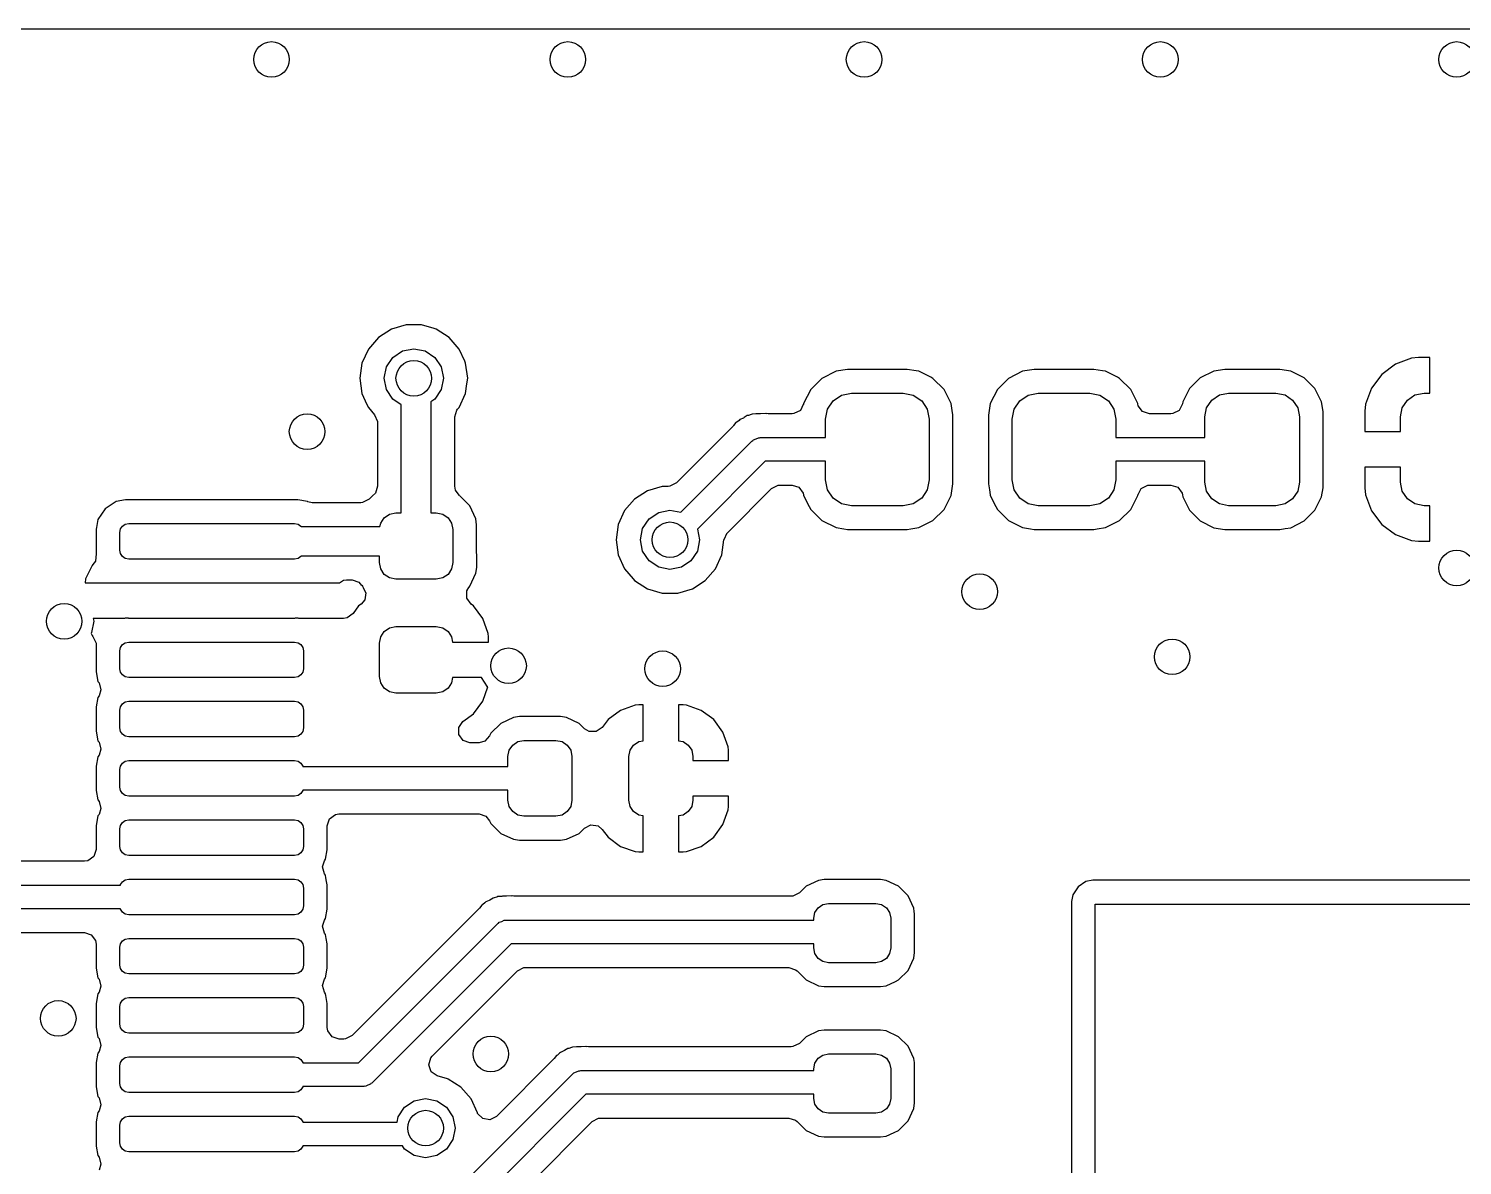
# Model space of a CAD drawing. Extents: x 100.3 to 197.2, y -144.7 to -85.3.
# Drawn here: x 136.45 to 148.55, y -94.89 to -85.3 of the extents above; entities that cross this region are included whole.
import ezdxf

# ---------------------------------------------------------------- set-up
doc = ezdxf.new("R2010")
doc.units = 0
doc.layers.add('BLACK', color=7, linetype='CONTINUOUS')

msp = doc.modelspace()

# ---------------------------------------------------------------- linework, layer by layer
at = {"layer": 'BLACK', "linetype": 'CONTINUOUS'}
for p, q in [((106.048, -85.3005), (151.507, -85.301)), ((139.635, -87.7995), (139.511, -87.836)), ((139.765, -87.7995), (139.635, -87.7995)), ((139.635, -87.7995), (139.635, -87.7995)), ((139.871, -87.8306), (139.765, -87.7995)), ((139.765, -87.7995), (139.765, -87.7995)), ((139.402, -87.906), (139.317, -88.0039)), ((139.511, -87.836), (139.402, -87.906)), ((139.511, -87.836), (139.511, -87.836)), ((139.889, -87.836), (139.871, -87.8306)), ((139.998, -87.906), (139.889, -87.836)), ((139.889, -87.836), (139.889, -87.836)), ((139.889, -87.836), (139.889, -87.836)), ((140.083, -88.0039), (139.998, -87.906)), ((139.998, -87.906), (139.998, -87.906)), ((139.998, -87.906), (139.998, -87.906)), ((139.317, -88.0039), (139.263, -88.1218)), ((139.523, -88.0732), (139.604, -88.019)), ((139.604, -88.019), (139.7, -88)), ((139.7, -88), (139.796, -88.019)), ((139.796, -88.019), (139.877, -88.0732)), ((140.13, -88.1064), (140.083, -88.0039)), ((139.263, -88.1218), (139.245, -88.25)), ((139.45, -88.25), (139.469, -88.1543)), ((139.469, -88.1543), (139.523, -88.0732)), ((139.877, -88.0732), (139.931, -88.1543)), ((139.931, -88.1543), (139.95, -88.25)), ((140.137, -88.1218), (140.13, -88.1064)), ((140.155, -88.25), (140.137, -88.1218)), ((143.263, -88.19), (143.144, -88.2503)), ((143.361, -88.1745), (143.263, -88.19)), ((143.263, -88.19), (143.263, -88.19)), ((143.864, -88.1745), (143.361, -88.1745)), ((143.361, -88.1745), (143.361, -88.1745)), ((143.938, -88.1862), (143.864, -88.1745)), ((143.864, -88.1745), (143.864, -88.1745)), ((143.962, -88.19), (143.938, -88.1862)), ((144.063, -88.2412), (143.962, -88.19)), ((143.962, -88.19), (143.962, -88.19)), ((144.838, -88.19), (144.719, -88.2503)), ((144.936, -88.1745), (144.838, -88.19)), ((144.838, -88.19), (144.838, -88.19)), ((145.439, -88.1745), (144.936, -88.1745)), ((144.936, -88.1745), (144.936, -88.1745)), ((145.513, -88.1862), (145.439, -88.1745)), ((145.439, -88.1745), (145.439, -88.1745)), ((145.537, -88.19), (145.513, -88.1862)), ((145.638, -88.2412), (145.537, -88.19)), ((145.537, -88.19), (145.537, -88.19)), ((146.45, -88.1894), (146.337, -88.2469)), ((146.543, -88.1745), (146.45, -88.1894)), ((146.45, -88.1894), (146.45, -88.1894)), ((147.007, -88.1745), (146.543, -88.1745)), ((146.543, -88.1745), (146.543, -88.1745)), ((147.1, -88.1894), (147.007, -88.1745)), ((147.213, -88.2469), (147.1, -88.1894)), ((147.1, -88.1894), (147.1, -88.1894)), ((147.983, -88.1316), (147.868, -88.2178)), ((148.118, -88.0814), (147.983, -88.1316)), ((147.983, -88.1316), (147.983, -88.1316)), ((148.177, -88.075), (148.118, -88.0814)), ((148.118, -88.0814), (148.118, -88.0814)), ((148.275, -88.075), (148.177, -88.075)), ((148.275, -88.375), (148.275, -88.075)), ((148.275, -88.075), (148.275, -88.075)), ((139.245, -88.25), (139.245, -88.25)), ((139.245, -88.25), (139.263, -88.3782)), ((139.469, -88.3457), (139.45, -88.25)), ((139.95, -88.25), (139.931, -88.3457)), ((140.137, -88.3782), (140.149, -88.2955)), ((140.149, -88.2955), (140.155, -88.25)), ((140.155, -88.25), (140.155, -88.25)), ((143.144, -88.2503), (143.05, -88.3443)), ((144.081, -88.2503), (144.063, -88.2412)), ((144.175, -88.3442), (144.081, -88.2503)), ((144.719, -88.2503), (144.625, -88.3443)), ((145.656, -88.2503), (145.638, -88.2412)), ((145.75, -88.3442), (145.656, -88.2503)), ((146.337, -88.2469), (146.247, -88.3367)), ((147.303, -88.3367), (147.213, -88.2469)), ((147.868, -88.2178), (147.782, -88.3329)), ((147.868, -88.2178), (147.868, -88.2178)), ((139.263, -88.3782), (139.305, -88.4699)), ((139.523, -88.4268), (139.469, -88.3457)), ((139.595, -88.4747), (139.523, -88.4268)), ((139.877, -88.4268), (139.845, -88.448)), ((139.931, -88.3457), (139.877, -88.4268)), ((140.083, -88.4961), (140.137, -88.3782)), ((143.05, -88.3443), (142.99, -88.4626)), ((143.239, -88.4391), (143.31, -88.3917)), ((143.31, -88.3917), (143.394, -88.375)), ((143.394, -88.375), (143.831, -88.375)), ((143.831, -88.375), (143.915, -88.3917)), ((143.915, -88.3917), (143.986, -88.4391)), ((144.235, -88.4626), (144.175, -88.3442)), ((144.625, -88.3443), (144.565, -88.4626)), ((144.814, -88.4391), (144.885, -88.3917)), ((144.885, -88.3917), (144.969, -88.375)), ((144.969, -88.375), (145.406, -88.375)), ((145.406, -88.375), (145.49, -88.3917)), ((145.49, -88.3917), (145.561, -88.4391)), ((145.81, -88.4626), (145.75, -88.3442)), ((146.247, -88.3367), (146.189, -88.4497)), ((146.434, -88.4336), (146.498, -88.3902)), ((146.498, -88.3902), (146.575, -88.375)), ((146.575, -88.375), (146.975, -88.375)), ((146.975, -88.375), (147.052, -88.3902)), ((147.052, -88.3902), (147.116, -88.4336)), ((147.361, -88.4497), (147.303, -88.3367)), ((147.782, -88.3329), (147.731, -88.4676)), ((147.782, -88.3329), (147.782, -88.3329)), ((148.084, -88.4336), (148.148, -88.3902)), ((148.148, -88.3902), (148.225, -88.375)), ((148.225, -88.375), (148.275, -88.375)), ((139.305, -88.4699), (139.317, -88.4961)), ((139.317, -88.4961), (139.37, -88.5575)), ((139.595, -89.385), (139.595, -88.4747)), ((139.845, -88.448), (139.845, -89.385)), ((140.046, -88.5761), (140.064, -88.5179)), ((140.064, -88.5179), (140.07, -88.5113)), ((140.07, -88.5113), (140.073, -88.5075)), ((140.073, -88.5075), (140.083, -88.4961)), ((142.555, -88.5524), (142.546, -88.5564)), ((142.586, -88.5509), (142.555, -88.5524)), ((142.555, -88.5524), (142.555, -88.5524)), ((142.593, -88.5502), (142.586, -88.5509)), ((142.597, -88.5495), (142.593, -88.5502)), ((142.616, -88.5495), (142.597, -88.5495)), ((142.619, -88.5494), (142.616, -88.5495)), ((142.626, -88.5491), (142.619, -88.5494)), ((142.667, -88.5472), (142.626, -88.5491)), ((142.676, -88.5485), (142.667, -88.5472)), ((142.69, -88.5495), (142.676, -88.5473)), ((142.676, -88.5473), (142.676, -88.5485)), ((142.892, -88.5495), (142.69, -88.5495)), ((142.907, -88.5483), (142.892, -88.5495)), ((142.962, -88.5205), (142.907, -88.5483)), ((142.987, -88.4699), (142.962, -88.5205)), ((142.988, -88.47), (142.987, -88.4699)), ((142.99, -88.466), (142.988, -88.4691)), ((142.988, -88.4691), (142.988, -88.47)), ((142.99, -88.4626), (142.99, -88.466)), ((143.175, -88.5938), (143.192, -88.51)), ((143.192, -88.51), (143.239, -88.4391)), ((143.986, -88.4391), (144.033, -88.51)), ((144.033, -88.51), (144.05, -88.5938)), ((144.244, -88.5205), (144.235, -88.4626)), ((144.25, -88.5584), (144.244, -88.5205)), ((144.565, -88.4626), (144.549, -88.5608)), ((144.565, -88.4626), (144.565, -88.4626)), ((144.75, -88.5938), (144.767, -88.51)), ((144.767, -88.51), (144.814, -88.4391)), ((145.561, -88.4391), (145.608, -88.51)), ((145.608, -88.51), (145.625, -88.5938)), ((145.81, -88.466), (145.81, -88.4626)), ((145.814, -88.4811), (145.81, -88.466)), ((145.81, -88.466), (145.81, -88.466)), ((145.85, -88.5306), (145.814, -88.4811)), ((145.908, -88.5495), (145.85, -88.5306)), ((146.089, -88.5495), (145.908, -88.5495)), ((146.104, -88.5483), (146.089, -88.5495)), ((146.159, -88.5205), (146.104, -88.5483)), ((146.187, -88.466), (146.159, -88.5205)), ((146.189, -88.4497), (146.187, -88.466)), ((146.375, -88.575), (146.39, -88.4985)), ((146.39, -88.4985), (146.434, -88.4336)), ((147.116, -88.4336), (147.16, -88.4985)), ((147.16, -88.4985), (147.175, -88.575)), ((147.373, -88.5289), (147.361, -88.4497)), ((147.361, -88.4497), (147.361, -88.4497)), ((147.361, -88.4497), (147.361, -88.4497)), ((147.375, -88.5435), (147.373, -88.5289)), ((147.375, -88.7), (147.375, -88.5435)), ((147.731, -88.4676), (147.725, -88.5272)), ((147.725, -88.5272), (147.725, -88.7)), ((147.731, -88.4676), (147.731, -88.4676)), ((148.025, -88.575), (148.04, -88.4985)), ((148.04, -88.4985), (148.084, -88.4336)), ((139.37, -88.5575), (139.394, -88.6138)), ((139.394, -88.6138), (139.394, -88.6223)), ((139.394, -88.6223), (139.394, -89.1603)), ((140.046, -89.1603), (140.046, -88.5761)), ((142.395, -88.6547), (141.917, -89.1328)), ((142.399, -88.6495), (142.395, -88.6547)), ((142.419, -88.6241), (142.399, -88.6495)), ((142.427, -88.6189), (142.419, -88.6241)), ((142.445, -88.6047), (142.427, -88.6189)), ((142.452, -88.5978), (142.445, -88.6047)), ((142.481, -88.5849), (142.452, -88.5978)), ((142.452, -88.5978), (142.452, -88.5978)), ((142.487, -88.5817), (142.481, -88.5849)), ((142.514, -88.5649), (142.487, -88.5817)), ((142.524, -88.5631), (142.514, -88.5649)), ((142.514, -88.5649), (142.514, -88.5649)), ((142.546, -88.5564), (142.524, -88.5631)), ((143.175, -88.75), (143.175, -88.5938)), ((144.05, -88.5938), (144.05, -89.1063)), ((144.25, -88.5608), (144.25, -88.5584)), ((144.25, -89.1392), (144.25, -88.5608)), ((144.549, -88.5608), (144.549, -89.1392)), ((144.75, -89.1063), (144.75, -88.5938)), ((145.625, -88.5938), (145.625, -88.75)), ((146.375, -88.75), (146.375, -88.575)), ((147.175, -88.575), (147.175, -89.125)), ((148.025, -88.7), (148.025, -88.575)), ((141.953, -89.3803), (142.554, -88.7793)), ((142.554, -88.7793), (142.561, -88.7756)), ((142.561, -88.7756), (142.566, -88.7691)), ((142.566, -88.7691), (142.588, -88.7619)), ((142.588, -88.7619), (142.609, -88.7512)), ((142.609, -88.7512), (142.617, -88.7525)), ((142.617, -88.7525), (142.624, -88.75)), ((142.624, -88.75), (143.175, -88.75)), ((145.625, -88.75), (146.375, -88.75)), ((147.375, -89.1565), (147.375, -88.7)), ((147.725, -88.7), (148.025, -88.7)), ((147.725, -88.7), (147.725, -88.7)), ((142.666, -88.95), (142.094, -89.5217)), ((143.175, -88.95), (142.666, -88.95)), ((143.175, -89.1063), (143.175, -88.95)), ((146.375, -88.95), (145.625, -88.95)), ((145.625, -88.95), (145.625, -89.1063)), ((146.375, -89.125), (146.375, -88.95)), ((148.025, -89), (147.725, -89)), ((147.725, -89), (147.725, -89)), ((147.725, -89), (147.725, -89.1728)), ((148.025, -89.125), (148.025, -89)), ((141.917, -89.1328), (141.862, -89.1605)), ((142.72, -89.1795), (142.774, -89.1517)), ((142.774, -89.1517), (142.79, -89.1505)), ((142.79, -89.1505), (142.892, -89.1505)), ((142.892, -89.1505), (142.95, -89.1694)), ((143.192, -89.19), (143.175, -89.1063)), ((144.05, -89.1063), (144.033, -89.19)), ((144.235, -89.2374), (144.25, -89.1392)), ((144.25, -89.1392), (144.25, -89.1392)), ((144.549, -89.1392), (144.558, -89.19)), ((144.767, -89.19), (144.75, -89.1063)), ((145.625, -89.1063), (145.608, -89.19)), ((145.838, -89.1795), (145.893, -89.1517)), ((145.893, -89.1517), (145.908, -89.1505)), ((145.908, -89.1505), (146.089, -89.1505)), ((146.089, -89.1505), (146.147, -89.1694)), ((146.39, -89.2015), (146.375, -89.125)), ((147.175, -89.125), (147.16, -89.2015)), ((147.373, -89.1728), (147.375, -89.1565)), ((148.04, -89.2015), (148.025, -89.125)), ((137.268, -89.2745), (137.188, -89.2905)), ((138.722, -89.2745), (137.268, -89.2745)), ((137.268, -89.2745), (137.268, -89.2745)), ((138.802, -89.2905), (138.722, -89.2745)), ((139.323, -89.2705), (139.268, -89.2983)), ((139.352, -89.2418), (139.323, -89.2705)), ((139.376, -89.2184), (139.352, -89.2414)), ((139.352, -89.2414), (139.352, -89.2418)), ((139.394, -89.1603), (139.376, -89.2184)), ((140.051, -89.1925), (140.046, -89.1603)), ((140.083, -89.235), (140.051, -89.1925)), ((140.082, -89.2357), (140.083, -89.235)), ((140.087, -89.2406), (140.082, -89.2357)), ((140.088, -89.2414), (140.087, -89.2406)), ((140.088, -89.2418), (140.088, -89.2414)), ((140.173, -89.3267), (140.088, -89.2418)), ((140.088, -89.2418), (140.088, -89.2418)), ((140.088, -89.2418), (140.088, -89.2418)), ((141.564, -89.2683), (141.479, -89.3662)), ((141.673, -89.1982), (141.564, -89.2683)), ((141.797, -89.1617), (141.673, -89.1982)), ((141.673, -89.1982), (141.673, -89.1982)), ((141.847, -89.1617), (141.797, -89.1617)), ((141.862, -89.1605), (141.847, -89.1617)), ((142.346, -89.5538), (142.72, -89.1795)), ((142.95, -89.1694), (142.986, -89.2189)), ((142.986, -89.2189), (142.99, -89.234)), ((142.99, -89.234), (142.99, -89.235)), ((142.99, -89.235), (142.99, -89.2374)), ((142.99, -89.2374), (143.037, -89.3304)), ((143.239, -89.2609), (143.192, -89.19)), ((143.31, -89.3083), (143.239, -89.2609)), ((143.986, -89.2609), (143.915, -89.3083)), ((144.033, -89.19), (143.986, -89.2609)), ((144.175, -89.3558), (144.235, -89.2374)), ((144.558, -89.19), (144.565, -89.234)), ((144.565, -89.234), (144.565, -89.2374)), ((144.565, -89.2374), (144.565, -89.2374)), ((144.565, -89.2374), (144.612, -89.3304)), ((144.814, -89.2609), (144.767, -89.19)), ((144.885, -89.3083), (144.814, -89.2609)), ((145.561, -89.2609), (145.49, -89.3083)), ((145.608, -89.19), (145.561, -89.2609)), ((145.75, -89.3558), (145.81, -89.2374)), ((145.81, -89.234), (145.812, -89.2309)), ((145.81, -89.2374), (145.81, -89.234)), ((145.812, -89.2309), (145.812, -89.23)), ((145.812, -89.23), (145.813, -89.2301)), ((145.813, -89.2301), (145.838, -89.1795)), ((146.147, -89.1694), (146.183, -89.2189)), ((146.183, -89.2189), (146.187, -89.234)), ((146.187, -89.234), (146.189, -89.2503)), ((146.189, -89.2503), (146.189, -89.2503)), ((146.189, -89.2503), (146.247, -89.3633)), ((146.434, -89.2664), (146.39, -89.2015)), ((146.498, -89.3098), (146.434, -89.2664)), ((147.116, -89.2664), (147.052, -89.3098)), ((147.16, -89.2015), (147.116, -89.2664)), ((147.303, -89.3633), (147.361, -89.2503)), ((147.361, -89.2503), (147.373, -89.1728)), ((147.725, -89.1728), (147.725, -89.1728)), ((147.725, -89.1728), (147.731, -89.2324)), ((147.731, -89.2324), (147.731, -89.2324)), ((147.731, -89.2324), (147.782, -89.3671)), ((148.084, -89.2664), (148.04, -89.2015)), ((148.148, -89.3098), (148.084, -89.2664)), ((137.096, -89.3514), (137.035, -89.4425)), ((137.188, -89.2905), (137.096, -89.3514)), ((137.096, -89.3514), (137.096, -89.3514)), ((137.188, -89.2905), (137.188, -89.2905)), ((138.806, -89.292), (138.802, -89.2905)), ((138.844, -89.2995), (138.806, -89.292)), ((139.253, -89.2995), (138.844, -89.2995)), ((139.268, -89.2983), (139.253, -89.2995)), ((139.451, -89.426), (139.496, -89.3957)), ((139.496, -89.3957), (139.55, -89.385)), ((139.55, -89.385), (139.595, -89.385)), ((139.845, -89.385), (139.89, -89.385)), ((139.89, -89.385), (139.944, -89.3957)), ((139.944, -89.3957), (139.989, -89.426)), ((140.224, -89.4355), (140.173, -89.3267)), ((140.173, -89.3267), (140.173, -89.3267)), ((140.173, -89.3267), (140.173, -89.3267)), ((141.479, -89.3662), (141.426, -89.484)), ((141.685, -89.4355), (141.767, -89.3813)), ((141.767, -89.3813), (141.862, -89.3622)), ((141.862, -89.3622), (141.953, -89.3803)), ((143.037, -89.3304), (143.05, -89.3558)), ((143.05, -89.3558), (143.144, -89.4497)), ((143.394, -89.325), (143.31, -89.3083)), ((143.831, -89.325), (143.394, -89.325)), ((143.915, -89.3083), (143.831, -89.325)), ((144.081, -89.4497), (144.175, -89.3558)), ((144.612, -89.3304), (144.625, -89.3558)), ((144.625, -89.3558), (144.719, -89.4497)), ((144.969, -89.325), (144.885, -89.3083)), ((145.406, -89.325), (144.969, -89.325)), ((145.49, -89.3083), (145.406, -89.325)), ((145.656, -89.4497), (145.75, -89.3558)), ((146.247, -89.3633), (146.337, -89.453)), ((146.575, -89.325), (146.498, -89.3098)), ((146.975, -89.325), (146.575, -89.325)), ((147.052, -89.3098), (146.975, -89.325)), ((147.213, -89.453), (147.303, -89.3633)), ((147.782, -89.3671), (147.782, -89.3671)), ((147.782, -89.3671), (147.868, -89.4822)), ((148.225, -89.325), (148.148, -89.3098)), ((148.275, -89.325), (148.225, -89.325)), ((148.275, -89.625), (148.275, -89.325)), ((137.022, -89.5099), (137.019, -89.5229)), ((137.035, -89.4425), (137.022, -89.5099)), ((137.035, -89.4425), (137.035, -89.4425)), ((137.035, -89.4425), (137.035, -89.4425)), ((137.22, -89.55), (137.226, -89.5213)), ((137.226, -89.5213), (137.242, -89.497)), ((137.242, -89.497), (137.266, -89.4807)), ((137.266, -89.4807), (137.295, -89.475)), ((137.295, -89.475), (138.695, -89.475)), ((138.695, -89.475), (138.724, -89.4807)), ((138.724, -89.4807), (138.748, -89.497)), ((138.748, -89.497), (138.75, -89.5)), ((138.75, -89.5), (139.415, -89.5)), ((139.415, -89.5), (139.421, -89.4714)), ((139.421, -89.4714), (139.451, -89.426)), ((139.989, -89.426), (140.019, -89.4714)), ((140.019, -89.4714), (140.03, -89.525)), ((140.23, -89.4851), (140.224, -89.4355)), ((140.224, -89.4355), (140.224, -89.4355)), ((140.23, -89.6123), (140.23, -89.4851)), ((141.426, -89.484), (141.407, -89.6122)), ((141.612, -89.6122), (141.631, -89.5166)), ((141.631, -89.5166), (141.685, -89.4355)), ((143.144, -89.4497), (143.263, -89.51)), ((143.263, -89.51), (143.329, -89.5205)), ((143.329, -89.5205), (143.361, -89.5255)), ((143.864, -89.5255), (143.893, -89.521)), ((143.893, -89.521), (143.962, -89.51)), ((143.962, -89.51), (144.081, -89.4497)), ((144.719, -89.4497), (144.838, -89.51)), ((144.838, -89.51), (144.904, -89.5205)), ((144.904, -89.5205), (144.936, -89.5255)), ((145.439, -89.5255), (145.468, -89.521)), ((145.468, -89.521), (145.537, -89.51)), ((145.537, -89.51), (145.656, -89.4497)), ((146.337, -89.453), (146.45, -89.5106)), ((146.45, -89.5106), (146.543, -89.5255)), ((147.007, -89.5255), (147.053, -89.5181)), ((147.053, -89.5181), (147.1, -89.5106)), ((147.1, -89.5106), (147.213, -89.453)), ((147.1, -89.5106), (147.1, -89.5106)), ((147.1, -89.5106), (147.1, -89.5106)), ((147.868, -89.4822), (147.868, -89.4822)), ((147.868, -89.4822), (147.983, -89.5684)), ((137.019, -89.5229), (137.019, -89.7271)), ((137.22, -89.7), (137.22, -89.55)), ((140.03, -89.525), (140.03, -89.805)), ((140.231, -89.8449), (140.23, -89.6123)), ((141.407, -89.6122), (141.407, -89.6123)), ((141.407, -89.6123), (141.426, -89.7405)), ((141.631, -89.7079), (141.612, -89.6122)), ((142.112, -89.6122), (142.093, -89.7079)), ((142.094, -89.5217), (142.112, -89.6122)), ((142.299, -89.7405), (142.317, -89.6122)), ((142.317, -89.6122), (142.318, -89.6096)), ((142.317, -89.6122), (142.317, -89.6122)), ((142.318, -89.6096), (142.345, -89.5547)), ((142.345, -89.5547), (142.346, -89.5538)), ((143.361, -89.5255), (143.361, -89.5255)), ((143.361, -89.5255), (143.864, -89.5255)), ((144.936, -89.5255), (144.936, -89.5255)), ((144.936, -89.5255), (145.439, -89.5255)), ((146.543, -89.5255), (147.007, -89.5255)), ((147.007, -89.5255), (147.007, -89.5255)), ((147.007, -89.5255), (147.007, -89.5255)), ((147.983, -89.5684), (147.983, -89.5684)), ((147.983, -89.5684), (148.118, -89.6186)), ((148.118, -89.6186), (148.118, -89.6186)), ((148.118, -89.6186), (148.177, -89.625)), ((148.177, -89.625), (148.275, -89.625)), ((148.275, -89.625), (148.275, -89.625)), ((137.02, -89.732), (137.013, -89.7927)), ((137.019, -89.7271), (137.02, -89.7271)), ((137.02, -89.7271), (137.02, -89.732)), ((137.226, -89.7287), (137.22, -89.7)), ((137.242, -89.753), (137.226, -89.7287)), ((137.266, -89.7693), (137.242, -89.753)), ((138.748, -89.753), (138.724, -89.7693)), ((138.75, -89.75), (138.748, -89.753)), ((139.41, -89.75), (138.75, -89.75)), ((139.41, -89.805), (139.41, -89.75)), ((141.426, -89.7405), (141.479, -89.8572)), ((141.685, -89.789), (141.631, -89.7079)), ((142.093, -89.7079), (142.039, -89.789)), ((142.245, -89.8583), (142.299, -89.7405)), ((136.986, -89.8291), (136.931, -89.9415)), ((136.993, -89.8213), (136.986, -89.8291)), ((137.013, -89.7927), (136.993, -89.8213)), ((137.295, -89.775), (137.266, -89.7693)), ((138.695, -89.775), (137.295, -89.775)), ((138.724, -89.7693), (138.695, -89.775)), ((139.421, -89.8586), (139.41, -89.805)), ((139.451, -89.904), (139.421, -89.8586)), ((140.019, -89.8586), (139.989, -89.904)), ((140.03, -89.805), (140.019, -89.8586)), ((140.224, -89.8945), (140.231, -89.8449)), ((141.479, -89.8572), (141.479, -89.8583)), ((141.479, -89.8583), (141.552, -89.9425)), ((141.767, -89.8432), (141.685, -89.789)), ((141.862, -89.8622), (141.767, -89.8432)), ((141.958, -89.8432), (141.862, -89.8622)), ((142.039, -89.789), (141.958, -89.8432)), ((142.16, -89.9562), (142.245, -89.8583)), ((136.931, -89.9415), (136.926, -89.975)), ((136.926, -89.975), (137.26, -89.975)), ((137.26, -89.975), (137.265, -89.9752)), ((137.265, -89.9752), (137.268, -89.9755)), ((137.268, -89.9755), (137.268, -89.9755)), ((137.268, -89.9755), (137.292, -89.9755)), ((137.292, -89.9755), (137.295, -89.975)), ((137.295, -89.975), (138.695, -89.975)), ((138.695, -89.975), (138.698, -89.9755)), ((138.698, -89.9755), (138.722, -89.9755)), ((138.722, -89.9755), (138.725, -89.9752)), ((138.722, -89.9755), (138.722, -89.9755)), ((138.725, -89.9752), (138.73, -89.975)), ((138.73, -89.975), (139.072, -89.975)), ((139.072, -89.975), (139.108, -89.9531)), ((139.108, -89.9531), (139.131, -89.9505)), ((139.131, -89.9505), (139.179, -89.9505)), ((139.179, -89.9505), (139.237, -89.9694)), ((139.237, -89.9694), (139.26, -89.9973)), ((139.26, -89.9973), (139.262, -89.9962)), ((139.262, -89.9962), (139.267, -90.0033)), ((139.267, -90.0033), (139.267, -90.0033)), ((139.267, -90.0033), (139.267, -90.0033)), ((139.267, -90.0033), (139.268, -90.0047)), ((139.268, -90.0047), (139.269, -90.007)), ((139.496, -89.9343), (139.451, -89.904)), ((139.55, -89.945), (139.496, -89.9343)), ((139.89, -89.945), (139.55, -89.945)), ((139.944, -89.9343), (139.89, -89.945)), ((139.989, -89.904), (139.944, -89.9343)), ((140.169, -90.0099), (140.172, -90.0047)), ((140.172, -90.0047), (140.173, -90.0033)), ((140.173, -90.0033), (140.224, -89.8945)), ((141.552, -89.9425), (141.564, -89.9562)), ((141.564, -89.9562), (141.672, -90.0254)), ((142.051, -90.0263), (142.16, -89.9562)), ((139.286, -90.1197), (139.257, -90.1544)), ((139.269, -90.007), (139.272, -90.0104)), ((139.272, -90.0104), (139.271, -90.0107)), ((139.271, -90.0107), (139.296, -90.0593)), ((139.296, -90.0593), (139.286, -90.1197)), ((140.147, -90.1046), (140.148, -90.0434)), ((140.183, -90.1544), (140.147, -90.1046)), ((140.148, -90.0434), (140.168, -90.0104)), ((140.168, -90.0104), (140.169, -90.0099)), ((140.168, -90.0104), (140.168, -90.0104)), ((141.672, -90.0254), (141.673, -90.0263)), ((141.673, -90.0263), (141.797, -90.0627)), ((141.797, -90.0627), (141.797, -90.0627)), ((141.797, -90.0627), (141.927, -90.0627)), ((141.927, -90.0627), (142.051, -90.0263)), ((141.927, -90.0627), (141.927, -90.0627)), ((139.188, -90.2348), (139.138, -90.2704)), ((139.235, -90.1704), (139.188, -90.2348)), ((139.257, -90.1544), (139.235, -90.1704)), ((139.235, -90.1704), (139.235, -90.1704)), ((140.205, -90.1704), (140.183, -90.1544)), ((140.283, -90.2771), (140.205, -90.1704)), ((140.205, -90.1704), (140.205, -90.1704)), ((137, -90.3), (136.981, -90.3957)), ((137.26, -90.275), (136.995, -90.275)), ((136.995, -90.275), (137, -90.3)), ((137.265, -90.2748), (137.26, -90.275)), ((137.268, -90.2745), (137.265, -90.2748)), ((137.292, -90.2745), (137.268, -90.2745)), ((137.295, -90.275), (137.292, -90.2745)), ((138.695, -90.275), (137.295, -90.275)), ((138.698, -90.2745), (138.695, -90.275)), ((138.722, -90.2745), (138.698, -90.2745)), ((138.725, -90.2748), (138.722, -90.2745)), ((138.722, -90.2745), (138.722, -90.2745)), ((138.722, -90.2745), (138.722, -90.2745)), ((138.73, -90.275), (138.725, -90.2748)), ((139.108, -90.275), (138.73, -90.275)), ((139.138, -90.2704), (139.108, -90.275)), ((139.451, -90.386), (139.496, -90.3557)), ((139.496, -90.3557), (139.55, -90.345)), ((139.55, -90.345), (139.89, -90.345)), ((139.89, -90.345), (139.944, -90.3557)), ((139.944, -90.3557), (139.989, -90.386)), ((140.327, -90.4023), (140.283, -90.2771)), ((136.981, -90.3957), (136.977, -90.4023)), ((136.977, -90.4023), (136.986, -90.4209)), ((136.986, -90.4209), (136.993, -90.4287)), ((136.993, -90.4287), (137.021, -90.4832)), ((137.021, -90.4832), (137.02, -90.518)), ((137.242, -90.497), (137.266, -90.4807)), ((137.266, -90.4807), (137.295, -90.475)), ((137.295, -90.475), (138.695, -90.475)), ((138.695, -90.475), (138.724, -90.4807)), ((138.724, -90.4807), (138.748, -90.497)), ((139.41, -90.485), (139.421, -90.4314)), ((139.41, -90.765), (139.41, -90.485)), ((139.421, -90.4314), (139.451, -90.386)), ((139.989, -90.386), (140.019, -90.4314)), ((140.019, -90.4314), (140.028, -90.475)), ((140.028, -90.475), (140.33, -90.475)), ((140.33, -90.432), (140.327, -90.4023)), ((140.327, -90.4023), (140.327, -90.4023)), ((140.33, -90.475), (140.33, -90.432)), ((140.33, -90.475), (140.33, -90.475)), ((137.02, -90.518), (137.019, -90.5229)), ((137.019, -90.5229), (137.019, -90.7271)), ((137.22, -90.55), (137.226, -90.5213)), ((137.22, -90.7), (137.22, -90.55)), ((137.226, -90.5213), (137.242, -90.497)), ((138.748, -90.497), (138.764, -90.5213)), ((138.764, -90.5213), (138.77, -90.55)), ((138.77, -90.55), (138.77, -90.7)), ((137.019, -90.7271), (137.02, -90.7271)), ((137.02, -90.7271), (137.035, -90.8075)), ((137.226, -90.7287), (137.22, -90.7)), ((137.242, -90.753), (137.226, -90.7287)), ((138.764, -90.7287), (138.748, -90.753)), ((138.77, -90.7), (138.764, -90.7287)), ((137.035, -90.8075), (137.035, -90.8075)), ((137.035, -90.8075), (137.044, -90.82)), ((137.044, -90.82), (137.06, -90.8789)), ((137.266, -90.7693), (137.242, -90.753)), ((137.295, -90.775), (137.266, -90.7693)), ((138.695, -90.775), (137.295, -90.775)), ((138.724, -90.7693), (138.695, -90.775)), ((138.748, -90.753), (138.724, -90.7693)), ((139.421, -90.8186), (139.41, -90.765)), ((139.451, -90.864), (139.421, -90.8186)), ((140.019, -90.8186), (139.989, -90.864)), ((140.028, -90.775), (140.019, -90.8186)), ((140.272, -90.775), (140.028, -90.775)), ((140.323, -90.8518), (140.272, -90.775)), ((140.325, -90.8532), (140.323, -90.8518)), ((137.035, -90.9425), (137.019, -91.0229)), ((137.044, -90.93), (137.035, -90.9425)), ((137.035, -90.9425), (137.035, -90.9425)), ((137.06, -90.8789), (137.044, -90.93)), ((139.496, -90.8943), (139.451, -90.864)), ((139.55, -90.905), (139.496, -90.8943)), ((139.89, -90.905), (139.55, -90.905)), ((139.944, -90.8943), (139.89, -90.905)), ((139.989, -90.864), (139.944, -90.8943)), ((140.205, -91.0796), (140.283, -90.9729)), ((140.283, -90.9729), (140.325, -90.8532)), ((137.019, -91.0229), (137.019, -91.2271)), ((137.22, -91.05), (137.226, -91.0213)), ((137.22, -91.2), (137.22, -91.05)), ((137.226, -91.0213), (137.242, -90.997)), ((137.242, -90.997), (137.266, -90.9807)), ((137.266, -90.9807), (137.295, -90.975)), ((137.295, -90.975), (138.695, -90.975)), ((138.695, -90.975), (138.724, -90.9807)), ((138.724, -90.9807), (138.748, -90.997)), ((138.748, -90.997), (138.764, -91.0213)), ((138.764, -91.0213), (138.77, -91.05)), ((138.77, -91.05), (138.77, -91.2)), ((140.115, -91.1458), (140.205, -91.0796)), ((140.205, -91.0796), (140.205, -91.0796)), ((141.444, -91.0511), (141.339, -91.1289)), ((141.568, -91.0078), (141.444, -91.0511)), ((141.598, -91.005), (141.568, -91.0078)), ((141.635, -91.005), (141.598, -91.005)), ((141.635, -91.308), (141.635, -91.005)), ((141.635, -91.005), (141.635, -91.005)), ((141.972, -91.005), (141.935, -91.005)), ((141.935, -91.005), (141.935, -91.308)), ((142.002, -91.0078), (141.972, -91.005)), ((142.126, -91.0511), (142.002, -91.0078)), ((142.231, -91.1289), (142.126, -91.0511)), ((137.226, -91.2287), (137.22, -91.2)), ((138.77, -91.2), (138.764, -91.2287)), ((140.08, -91.1949), (140.115, -91.1458)), ((140.08, -91.2561), (140.08, -91.1949)), ((140.435, -91.1609), (140.351, -91.2446)), ((140.542, -91.1109), (140.435, -91.1609)), ((140.576, -91.1064), (140.542, -91.1109)), ((140.542, -91.1109), (140.542, -91.1109)), ((140.591, -91.1045), (140.576, -91.1064)), ((140.939, -91.1045), (140.591, -91.1045)), ((140.954, -91.1064), (140.939, -91.1045)), ((140.988, -91.1109), (140.954, -91.1064)), ((141.095, -91.1609), (140.988, -91.1109)), ((141.141, -91.2061), (141.095, -91.1609)), ((141.095, -91.1609), (141.095, -91.1609)), ((141.095, -91.1609), (141.095, -91.1609)), ((141.179, -91.23), (141.141, -91.2061)), ((141.29, -91.1949), (141.24, -91.2305)), ((141.339, -91.1289), (141.29, -91.1949)), ((141.339, -91.1289), (141.339, -91.1289)), ((142.309, -91.2344), (142.231, -91.1289)), ((142.231, -91.1289), (142.231, -91.1289)), ((137.019, -91.2271), (137.02, -91.2271)), ((137.02, -91.2271), (137.035, -91.3075)), ((137.035, -91.3075), (137.035, -91.3075)), ((137.035, -91.3075), (137.044, -91.32)), ((137.044, -91.32), (137.06, -91.3789)), ((137.242, -91.253), (137.226, -91.2287)), ((137.266, -91.2693), (137.242, -91.253)), ((137.295, -91.275), (137.266, -91.2693)), ((138.695, -91.275), (137.295, -91.275)), ((138.724, -91.2693), (138.695, -91.275)), ((138.748, -91.253), (138.724, -91.2693)), ((138.764, -91.2287), (138.748, -91.253)), ((140.116, -91.3056), (140.08, -91.2561)), ((140.174, -91.3245), (140.116, -91.3056)), ((140.251, -91.3245), (140.174, -91.3245)), ((140.299, -91.3121), (140.251, -91.3245)), ((140.34, -91.2673), (140.299, -91.3121)), ((140.351, -91.2446), (140.34, -91.2673)), ((140.535, -91.3445), (140.578, -91.3153)), ((140.578, -91.3153), (140.63, -91.305)), ((140.63, -91.305), (140.9, -91.305)), ((140.9, -91.305), (140.952, -91.3153)), ((140.952, -91.3153), (140.995, -91.3445)), ((141.24, -91.2305), (141.179, -91.23)), ((141.555, -91.3445), (141.598, -91.3153)), ((141.598, -91.3153), (141.635, -91.308)), ((141.935, -91.308), (141.972, -91.3153)), ((141.972, -91.3153), (142.015, -91.3445)), ((142.352, -91.3582), (142.309, -91.2344)), ((137.035, -91.4425), (137.019, -91.5229)), ((137.044, -91.43), (137.035, -91.4425)), ((137.035, -91.4425), (137.035, -91.4425)), ((137.06, -91.3789), (137.044, -91.43)), ((140.495, -91.44), (140.505, -91.3883)), ((140.495, -91.525), (140.495, -91.44)), ((140.505, -91.3883), (140.535, -91.3445)), ((140.995, -91.3445), (141.025, -91.3883)), ((141.025, -91.3883), (141.035, -91.44)), ((141.035, -91.44), (141.035, -91.81)), ((141.515, -91.44), (141.525, -91.3883)), ((141.515, -91.81), (141.515, -91.44)), ((141.525, -91.3883), (141.555, -91.3445)), ((142.015, -91.3445), (142.045, -91.3883)), ((142.045, -91.3883), (142.055, -91.44)), ((142.055, -91.44), (142.055, -91.475)), ((142.355, -91.3876), (142.352, -91.3582)), ((142.355, -91.475), (142.355, -91.3876)), ((142.355, -91.3876), (142.355, -91.3876)), ((137.019, -91.5229), (137.019, -91.7271)), ((137.22, -91.55), (137.226, -91.5213)), ((137.22, -91.7), (137.22, -91.55)), ((137.226, -91.5213), (137.242, -91.497)), ((137.242, -91.497), (137.266, -91.4807)), ((137.266, -91.4807), (137.295, -91.475)), ((137.295, -91.475), (138.695, -91.475)), ((138.695, -91.475), (138.724, -91.4807)), ((138.724, -91.4807), (138.748, -91.497)), ((138.748, -91.497), (138.764, -91.5213)), ((138.764, -91.5213), (138.765, -91.525)), ((138.765, -91.525), (140.495, -91.525)), ((142.055, -91.475), (142.355, -91.475)), ((142.355, -91.475), (142.355, -91.475)), ((137.019, -91.7271), (137.02, -91.7271)), ((137.02, -91.7271), (137.035, -91.8075)), ((137.035, -91.8075), (137.035, -91.8075)), ((137.035, -91.8075), (137.044, -91.82)), ((137.044, -91.82), (137.06, -91.8789)), ((137.226, -91.7287), (137.22, -91.7)), ((137.242, -91.753), (137.226, -91.7287)), ((137.266, -91.7693), (137.242, -91.753)), ((137.295, -91.775), (137.266, -91.7693)), ((138.695, -91.775), (137.295, -91.775)), ((138.724, -91.7693), (138.695, -91.775)), ((138.748, -91.753), (138.724, -91.7693)), ((138.764, -91.7287), (138.748, -91.753)), ((138.765, -91.725), (138.764, -91.7287)), ((140.495, -91.725), (138.765, -91.725)), ((140.495, -91.81), (140.495, -91.725)), ((140.505, -91.8617), (140.495, -91.81)), ((141.035, -91.81), (141.025, -91.8617)), ((141.525, -91.8617), (141.515, -91.81)), ((142.055, -91.81), (142.045, -91.8617)), ((142.355, -91.775), (142.055, -91.775)), ((142.055, -91.775), (142.055, -91.81)), ((142.355, -91.8624), (142.355, -91.775)), ((137.044, -91.93), (137.035, -91.9425)), ((137.06, -91.8789), (137.044, -91.93)), ((138.989, -91.9663), (139.039, -91.9303)), ((139.039, -91.9303), (139.069, -91.9255)), ((139.069, -91.9255), (140.251, -91.9255)), ((140.251, -91.9255), (140.309, -91.9444)), ((140.535, -91.9055), (140.505, -91.8617)), ((140.578, -91.9347), (140.535, -91.9055)), ((140.63, -91.945), (140.578, -91.9347)), ((140.952, -91.9347), (140.9, -91.945)), ((140.995, -91.9055), (140.952, -91.9347)), ((141.025, -91.8617), (140.995, -91.9055)), ((141.555, -91.9055), (141.525, -91.8617)), ((141.598, -91.9347), (141.555, -91.9055)), ((141.635, -91.942), (141.598, -91.9347)), ((141.972, -91.9347), (141.935, -91.942)), ((142.015, -91.9055), (141.972, -91.9347)), ((142.045, -91.8617), (142.015, -91.9055)), ((142.309, -92.0156), (142.352, -91.8918)), ((142.352, -91.8918), (142.355, -91.8624)), ((142.355, -91.8624), (142.355, -91.8624)), ((137.035, -91.9425), (137.019, -92.0229)), ((137.019, -92.0229), (137.019, -92.0229)), ((137.019, -92.0229), (137.019, -92.1245)), ((137.035, -91.9425), (137.035, -91.9425)), ((137.22, -92.05), (137.226, -92.0213)), ((137.22, -92.2), (137.22, -92.05)), ((137.226, -92.0213), (137.242, -91.997)), ((137.242, -91.997), (137.266, -91.9807)), ((137.266, -91.9807), (137.295, -91.975)), ((137.295, -91.975), (138.695, -91.975)), ((138.695, -91.975), (138.724, -91.9807)), ((138.724, -91.9807), (138.748, -91.997)), ((138.748, -91.997), (138.764, -92.0213)), ((138.764, -92.0213), (138.77, -92.05)), ((138.77, -92.05), (138.77, -92.2)), ((138.97, -92.0245), (138.989, -91.9663)), ((138.97, -92.2271), (138.97, -92.0245)), ((140.309, -91.9444), (140.34, -91.9827)), ((140.34, -91.9827), (140.351, -92.0054)), ((140.351, -92.0054), (140.351, -92.0054)), ((140.351, -92.0054), (140.351, -92.0054)), ((140.351, -92.0054), (140.435, -92.0891)), ((140.9, -91.945), (140.63, -91.945)), ((141.095, -92.0891), (141.141, -92.0439)), ((141.141, -92.0439), (141.195, -92.0161)), ((141.195, -92.0161), (141.256, -92.0257)), ((141.256, -92.0257), (141.29, -92.0551)), ((141.29, -92.0551), (141.339, -92.1211)), ((141.635, -92.245), (141.635, -91.942)), ((141.935, -91.942), (141.935, -92.245)), ((142.231, -92.1211), (142.309, -92.0156)), ((137.019, -92.1245), (137.02, -92.2255)), ((140.435, -92.0891), (140.435, -92.0891)), ((140.435, -92.0891), (140.435, -92.0891)), ((140.435, -92.0891), (140.542, -92.1391)), ((140.542, -92.1391), (140.542, -92.1391)), ((140.542, -92.1391), (140.542, -92.1391)), ((140.542, -92.1391), (140.591, -92.1455)), ((140.591, -92.1455), (140.591, -92.1455)), ((140.591, -92.1455), (140.939, -92.1455)), ((140.939, -92.1455), (140.988, -92.1391)), ((140.939, -92.1455), (140.939, -92.1455)), ((140.988, -92.1391), (141.095, -92.0891)), ((141.339, -92.1211), (141.339, -92.1211)), ((141.339, -92.1211), (141.444, -92.1989)), ((142.126, -92.1989), (142.231, -92.1211)), ((142.231, -92.1211), (142.231, -92.1211)), ((137.001, -92.2837), (136.951, -92.3197)), ((137.02, -92.2255), (137.001, -92.2837)), ((137.226, -92.2287), (137.22, -92.2)), ((137.242, -92.253), (137.226, -92.2287)), ((137.266, -92.2693), (137.242, -92.253)), ((137.295, -92.275), (137.266, -92.2693)), ((138.695, -92.275), (137.295, -92.275)), ((138.724, -92.2693), (138.695, -92.275)), ((138.748, -92.253), (138.724, -92.2693)), ((138.764, -92.2287), (138.748, -92.253)), ((138.77, -92.2), (138.764, -92.2287)), ((138.955, -92.3075), (138.97, -92.2271)), ((141.444, -92.1989), (141.568, -92.2422)), ((141.568, -92.2422), (141.598, -92.245)), ((141.598, -92.245), (141.598, -92.245)), ((141.598, -92.245), (141.635, -92.245)), ((141.635, -92.245), (141.635, -92.245)), ((141.935, -92.245), (141.972, -92.245)), ((141.935, -92.245), (141.935, -92.245)), ((141.972, -92.245), (142.002, -92.2422)), ((141.972, -92.245), (141.972, -92.245)), ((142.002, -92.2422), (142.126, -92.1989)), ((136.921, -92.3245), (135.815, -92.3245)), ((136.951, -92.3197), (136.921, -92.3245)), ((138.93, -92.3711), (138.946, -92.32)), ((138.946, -92.43), (138.93, -92.3711)), ((138.946, -92.32), (138.955, -92.3075)), ((135.75, -92.525), (137.225, -92.525)), ((137.225, -92.525), (137.226, -92.5213)), ((137.226, -92.5213), (137.242, -92.497)), ((137.242, -92.497), (137.266, -92.4807)), ((137.266, -92.4807), (137.295, -92.475)), ((137.295, -92.475), (138.695, -92.475)), ((138.695, -92.475), (138.724, -92.4807)), ((138.724, -92.4807), (138.748, -92.497)), ((138.748, -92.497), (138.764, -92.5213)), ((138.764, -92.5213), (138.77, -92.55)), ((138.955, -92.4425), (138.946, -92.43)), ((138.959, -92.464), (138.955, -92.4425)), ((138.965, -92.4961), (138.959, -92.464)), ((138.97, -92.5229), (138.965, -92.4961)), ((138.97, -92.7271), (138.97, -92.5229)), ((143.01, -92.5343), (142.954, -92.5905)), ((143.114, -92.4857), (143.01, -92.5343)), ((143.01, -92.5343), (143.01, -92.5343)), ((143.01, -92.5343), (143.01, -92.5343)), ((143.162, -92.4795), (143.114, -92.4857)), ((143.114, -92.4857), (143.114, -92.4857)), ((143.638, -92.4795), (143.162, -92.4795)), ((143.162, -92.4795), (143.162, -92.4795)), ((143.686, -92.4857), (143.638, -92.4795)), ((143.638, -92.4795), (143.638, -92.4795)), ((143.79, -92.5343), (143.686, -92.4857)), ((143.871, -92.6154), (143.79, -92.5343)), ((145.305, -92.5405), (145.261, -92.6068)), ((145.372, -92.4961), (145.305, -92.5404)), ((145.305, -92.5404), (145.305, -92.5405)), ((145.43, -92.4845), (145.372, -92.4961)), ((145.372, -92.4961), (145.372, -92.4961)), ((148.87, -92.4845), (145.43, -92.4845)), ((145.43, -92.4845), (145.43, -92.4845)), ((145.43, -92.4845), (145.43, -92.4845)), ((138.77, -92.55), (138.77, -92.7)), ((140.336, -92.6549), (140.307, -92.6678)), ((140.342, -92.6517), (140.336, -92.6549)), ((140.37, -92.6349), (140.342, -92.6517)), ((140.379, -92.6331), (140.37, -92.6349)), ((140.37, -92.6349), (140.37, -92.6349)), ((140.401, -92.6264), (140.379, -92.6331)), ((140.41, -92.6224), (140.401, -92.6264)), ((140.442, -92.6209), (140.41, -92.6224)), ((140.449, -92.6202), (140.442, -92.6209)), ((140.452, -92.6195), (140.449, -92.6202)), ((140.472, -92.6195), (140.452, -92.6195)), ((140.474, -92.6194), (140.472, -92.6195)), ((140.482, -92.6191), (140.474, -92.6194)), ((140.522, -92.6172), (140.482, -92.6191)), ((140.531, -92.6185), (140.522, -92.6172)), ((140.545, -92.6195), (140.531, -92.6173)), ((140.531, -92.6173), (140.531, -92.6185)), ((142.884, -92.6195), (140.545, -92.6195)), ((142.9, -92.6183), (142.884, -92.6195)), ((142.954, -92.5905), (142.9, -92.6183)), ((143.919, -92.7195), (143.871, -92.6154)), ((143.871, -92.6154), (143.871, -92.6154)), ((143.871, -92.6154), (143.871, -92.6154)), ((145.25, -92.6652), (145.249, -92.6653)), ((145.249, -92.6653), (145.249, -97.0047)), ((145.261, -92.6068), (145.25, -92.6652)), ((145.261, -92.6068), (145.261, -92.6068)), ((137.225, -92.725), (135.791, -92.725)), ((137.226, -92.7287), (137.225, -92.725)), ((137.242, -92.753), (137.226, -92.7287)), ((137.266, -92.7693), (137.242, -92.753)), ((137.295, -92.775), (137.266, -92.7693)), ((138.695, -92.775), (137.295, -92.775)), ((138.724, -92.7693), (138.695, -92.775)), ((138.748, -92.753), (138.724, -92.7693)), ((138.764, -92.7287), (138.748, -92.753)), ((138.77, -92.7), (138.764, -92.7287)), ((138.955, -92.8075), (138.97, -92.7271)), ((140.25, -92.7247), (139.18, -93.7955)), ((140.255, -92.7195), (140.25, -92.7247)), ((140.274, -92.6941), (140.255, -92.7195)), ((140.282, -92.6889), (140.274, -92.6941)), ((140.3, -92.6747), (140.282, -92.6889)), ((140.307, -92.6678), (140.3, -92.6747)), ((143.075, -92.805), (143.085, -92.7572)), ((143.085, -92.7572), (143.112, -92.7166)), ((143.112, -92.7166), (143.152, -92.6895)), ((143.152, -92.6895), (143.2, -92.68)), ((143.2, -92.68), (143.6, -92.68)), ((143.6, -92.68), (143.648, -92.6895)), ((143.648, -92.6895), (143.688, -92.7166)), ((143.688, -92.7166), (143.715, -92.7572)), ((143.715, -92.7572), (143.725, -92.805)), ((143.923, -92.7489), (143.919, -92.7195)), ((143.919, -92.7195), (143.919, -92.7195)), ((143.925, -92.7669), (143.923, -92.7489)), ((143.925, -93.0931), (143.925, -92.7669)), ((145.45, -96.985), (145.45, -92.685)), ((145.45, -92.685), (148.85, -92.685)), ((138.93, -92.8711), (138.946, -92.82)), ((138.946, -92.93), (138.93, -92.8711)), ((138.946, -92.82), (138.955, -92.8075)), ((139.234, -94.025), (140.409, -92.8493)), ((140.409, -92.8493), (140.416, -92.8456)), ((140.416, -92.8456), (140.421, -92.8391)), ((140.421, -92.8391), (140.443, -92.8319)), ((140.443, -92.8319), (140.464, -92.8212)), ((140.464, -92.8212), (140.472, -92.8225)), ((140.472, -92.8225), (140.48, -92.82)), ((140.48, -92.82), (143.075, -92.82)), ((143.075, -92.82), (143.075, -92.805)), ((143.725, -92.805), (143.725, -93.055)), ((136.056, -92.9255), (136.921, -92.9255)), ((136.921, -92.9255), (136.979, -92.9444)), ((136.979, -92.9444), (137.015, -92.9939)), ((137.015, -92.9939), (137.019, -93.0245)), ((137.019, -93.0245), (137.019, -93.2271)), ((137.22, -93.05), (137.226, -93.0213)), ((137.226, -93.0213), (137.242, -92.997)), ((137.242, -92.997), (137.266, -92.9807)), ((137.266, -92.9807), (137.295, -92.975)), ((137.295, -92.975), (138.695, -92.975)), ((138.695, -92.975), (138.724, -92.9807)), ((138.724, -92.9807), (138.748, -92.997)), ((138.748, -92.997), (138.764, -93.0213)), ((138.764, -93.0213), (138.77, -93.05)), ((138.955, -92.9425), (138.946, -92.93)), ((138.961, -92.9749), (138.955, -92.9425)), ((138.97, -93.0198), (138.961, -92.9749)), ((138.97, -93.0229), (138.97, -93.0198)), ((138.97, -93.2271), (138.97, -93.0229)), ((140.521, -93.02), (139.346, -94.1957)), ((143.075, -93.02), (140.521, -93.02)), ((143.075, -93.055), (143.075, -93.02)), ((137.22, -93.2), (137.22, -93.05)), ((138.77, -93.05), (138.77, -93.2)), ((143.085, -93.1028), (143.075, -93.055)), ((143.112, -93.1434), (143.085, -93.1028)), ((143.152, -93.1705), (143.112, -93.1434)), ((143.688, -93.1434), (143.648, -93.1705)), ((143.715, -93.1028), (143.688, -93.1434)), ((143.725, -93.055), (143.715, -93.1028)), ((143.871, -93.2446), (143.919, -93.1405)), ((143.919, -93.1405), (143.925, -93.0931)), ((137.019, -93.2271), (137.02, -93.2271)), ((137.02, -93.2271), (137.035, -93.3075)), ((137.226, -93.2287), (137.22, -93.2)), ((137.242, -93.253), (137.226, -93.2287)), ((137.266, -93.2693), (137.242, -93.253)), ((137.295, -93.275), (137.266, -93.2693)), ((138.724, -93.2693), (138.695, -93.275)), ((138.748, -93.253), (138.724, -93.2693)), ((138.764, -93.2287), (138.748, -93.253)), ((138.77, -93.2), (138.764, -93.2287)), ((138.955, -93.3075), (138.97, -93.2271)), ((140.149, -93.6757), (140.575, -93.2495)), ((140.575, -93.2495), (140.63, -93.2217)), ((140.63, -93.2217), (140.645, -93.2205)), ((140.645, -93.2205), (142.864, -93.2205)), ((142.864, -93.2205), (142.922, -93.2394)), ((142.922, -93.2394), (142.934, -93.2495)), ((142.934, -93.2495), (143.01, -93.3257)), ((143.2, -93.18), (143.152, -93.1705)), ((143.6, -93.18), (143.2, -93.18)), ((143.648, -93.1705), (143.6, -93.18)), ((143.79, -93.3257), (143.871, -93.2446)), ((137.035, -93.3075), (137.035, -93.3075)), ((137.035, -93.3075), (137.044, -93.32)), ((137.044, -93.32), (137.06, -93.3789)), ((137.06, -93.3789), (137.044, -93.43)), ((138.695, -93.275), (137.295, -93.275)), ((138.93, -93.3711), (138.946, -93.32)), ((138.946, -93.43), (138.93, -93.3711)), ((138.946, -93.32), (138.955, -93.3075)), ((143.01, -93.3257), (143.114, -93.3743)), ((143.114, -93.3743), (143.162, -93.3805)), ((143.162, -93.3805), (143.638, -93.3805)), ((143.638, -93.3805), (143.686, -93.3743)), ((143.686, -93.3743), (143.765, -93.3373)), ((143.686, -93.3743), (143.686, -93.3743)), ((143.765, -93.3373), (143.79, -93.3257)), ((137.035, -93.4425), (137.019, -93.5229)), ((137.044, -93.43), (137.035, -93.4425)), ((137.035, -93.4425), (137.035, -93.4425)), ((137.226, -93.5213), (137.242, -93.497)), ((137.242, -93.497), (137.266, -93.4807)), ((137.266, -93.4807), (137.295, -93.475)), ((137.295, -93.475), (138.695, -93.475)), ((138.695, -93.475), (138.724, -93.4807)), ((138.724, -93.4807), (138.748, -93.497)), ((138.748, -93.497), (138.764, -93.5213)), ((138.955, -93.4425), (138.946, -93.43)), ((138.957, -93.4555), (138.955, -93.4425)), ((138.97, -93.5229), (138.957, -93.4555)), ((137.019, -93.5229), (137.019, -93.7271)), ((137.22, -93.55), (137.226, -93.5213)), ((137.22, -93.7), (137.22, -93.55)), ((138.764, -93.5213), (138.77, -93.55)), ((138.77, -93.55), (138.77, -93.7)), ((138.97, -93.7255), (138.97, -93.5229)), ((138.97, -93.5229), (138.97, -93.5229)), ((137.019, -93.7271), (137.02, -93.7271)), ((137.02, -93.7271), (137.035, -93.8075)), ((137.226, -93.7287), (137.22, -93.7)), ((137.242, -93.753), (137.226, -93.7287)), ((137.266, -93.7693), (137.242, -93.753)), ((138.748, -93.753), (138.724, -93.7693)), ((138.764, -93.7287), (138.748, -93.753)), ((138.77, -93.7), (138.764, -93.7287)), ((138.975, -93.7561), (138.97, -93.7255)), ((139.855, -93.9696), (140.149, -93.6757)), ((143.162, -93.7495), (143.114, -93.7557)), ((143.638, -93.7495), (143.162, -93.7495)), ((143.162, -93.7495), (143.162, -93.7495)), ((143.686, -93.7557), (143.638, -93.7495)), ((143.638, -93.7495), (143.638, -93.7495)), ((137.035, -93.8075), (137.035, -93.8075)), ((137.035, -93.8075), (137.044, -93.82)), ((137.044, -93.82), (137.06, -93.8789)), ((137.295, -93.775), (137.266, -93.7693)), ((138.695, -93.775), (137.295, -93.775)), ((138.724, -93.7693), (138.695, -93.775)), ((139.011, -93.8056), (138.975, -93.7561)), ((139.07, -93.8245), (139.011, -93.8056)), ((139.11, -93.8245), (139.07, -93.8245)), ((139.125, -93.8233), (139.11, -93.8245)), ((139.18, -93.7955), (139.125, -93.8233)), ((142.954, -93.8605), (142.9, -93.8883)), ((143.01, -93.8043), (142.954, -93.8605)), ((143.114, -93.7557), (143.01, -93.8043)), ((143.01, -93.8043), (143.01, -93.8043)), ((143.01, -93.8043), (143.01, -93.8043)), ((143.114, -93.7557), (143.114, -93.7557)), ((143.79, -93.8043), (143.686, -93.7557)), ((143.871, -93.8854), (143.79, -93.8043)), ((137.035, -93.9425), (137.019, -94.0229)), ((137.044, -93.93), (137.035, -93.9425)), ((137.035, -93.9425), (137.035, -93.9425)), ((137.06, -93.8789), (137.044, -93.93)), ((137.226, -94.0213), (137.242, -93.997)), ((137.242, -93.997), (137.266, -93.9807)), ((137.266, -93.9807), (137.295, -93.975)), ((137.295, -93.975), (138.695, -93.975)), ((138.695, -93.975), (138.724, -93.9807)), ((138.724, -93.9807), (138.748, -93.997)), ((138.748, -93.997), (138.764, -94.0213)), ((139.826, -94.0424), (139.844, -93.9837)), ((139.844, -93.9837), (139.855, -93.9696)), ((140.88, -93.9947), (140.397, -94.4776)), ((140.885, -93.9895), (140.88, -93.9947)), ((140.904, -93.9641), (140.885, -93.9895)), ((140.912, -93.9589), (140.904, -93.9641)), ((140.93, -93.9447), (140.912, -93.9589)), ((140.937, -93.9378), (140.93, -93.9447)), ((140.966, -93.9249), (140.937, -93.9378)), ((140.937, -93.9378), (140.937, -93.9378)), ((140.972, -93.9217), (140.966, -93.9249)), ((141, -93.9049), (140.972, -93.9217)), ((141.009, -93.9031), (141, -93.9049)), ((141, -93.9049), (141, -93.9049)), ((141.031, -93.8964), (141.009, -93.9031)), ((141.04, -93.8924), (141.031, -93.8964)), ((141.072, -93.8909), (141.04, -93.8924)), ((141.04, -93.8924), (141.04, -93.8924)), ((141.079, -93.8902), (141.072, -93.8909)), ((141.082, -93.8895), (141.079, -93.8902)), ((141.102, -93.8895), (141.082, -93.8895)), ((141.104, -93.8894), (141.102, -93.8895)), ((141.112, -93.8891), (141.104, -93.8894)), ((141.152, -93.8872), (141.112, -93.8891)), ((141.161, -93.8885), (141.152, -93.8872)), ((141.175, -93.8895), (141.161, -93.8873)), ((141.161, -93.8873), (141.161, -93.8885)), ((142.884, -93.8895), (141.175, -93.8895)), ((142.9, -93.8883), (142.884, -93.8895)), ((143.085, -94.0272), (143.112, -93.9866)), ((143.112, -93.9866), (143.152, -93.9595)), ((143.152, -93.9595), (143.2, -93.95)), ((143.2, -93.95), (143.6, -93.95)), ((143.6, -93.95), (143.648, -93.9595)), ((143.648, -93.9595), (143.688, -93.9866)), ((143.688, -93.9866), (143.715, -94.0272)), ((143.919, -93.9895), (143.871, -93.8854)), ((143.871, -93.8854), (143.871, -93.8854)), ((143.871, -93.8854), (143.871, -93.8854)), ((143.924, -94.0229), (143.919, -93.9895)), ((143.919, -93.9895), (143.919, -93.9895)), ((137.019, -94.0229), (137.019, -94.2271)), ((137.22, -94.05), (137.226, -94.0213)), ((137.22, -94.2), (137.22, -94.05)), ((138.764, -94.0213), (138.765, -94.025)), ((138.765, -94.025), (139.234, -94.025)), ((139.847, -94.1001), (139.826, -94.0424)), ((139.897, -94.1346), (139.847, -94.1001)), ((141.039, -94.1193), (141.046, -94.1156)), ((141.046, -94.1156), (141.051, -94.1091)), ((141.051, -94.1091), (141.073, -94.1019)), ((141.073, -94.1019), (141.094, -94.0912)), ((141.094, -94.0912), (141.102, -94.0925)), ((141.102, -94.0925), (141.11, -94.09)), ((141.11, -94.09), (143.075, -94.09)), ((143.075, -94.075), (143.085, -94.0272)), ((143.075, -94.09), (143.075, -94.075)), ((143.715, -94.0272), (143.725, -94.075)), ((143.725, -94.075), (143.725, -94.325)), ((143.925, -94.0369), (143.924, -94.0229)), ((143.925, -94.3631), (143.925, -94.0369)), ((137.019, -94.2271), (137.02, -94.2271)), ((137.02, -94.2271), (137.035, -94.3075)), ((137.226, -94.2287), (137.22, -94.2)), ((137.242, -94.253), (137.226, -94.2287)), ((138.764, -94.2287), (138.748, -94.253)), ((138.765, -94.225), (138.764, -94.2287)), ((139.275, -94.225), (138.765, -94.225)), ((139.283, -94.2225), (139.275, -94.225)), ((139.291, -94.2238), (139.283, -94.2225)), ((139.312, -94.2131), (139.291, -94.2238)), ((139.334, -94.2059), (139.312, -94.2131)), ((139.339, -94.1994), (139.334, -94.2059)), ((139.346, -94.1957), (139.339, -94.1994)), ((139.986, -94.1605), (139.897, -94.1346)), ((139.989, -94.1615), (139.986, -94.1605)), ((140.098, -94.2315), (139.989, -94.1615)), ((139.989, -94.1615), (139.989, -94.1615)), ((139.989, -94.1615), (139.989, -94.1615)), ((140.183, -94.3294), (140.098, -94.2315)), ((140.098, -94.2315), (140.098, -94.2315)), ((140.098, -94.2315), (140.098, -94.2315)), ((140.134, -95.025), (141.039, -94.1193)), ((137.035, -94.3075), (137.035, -94.3075)), ((137.035, -94.3075), (137.044, -94.32)), ((137.044, -94.32), (137.06, -94.3789)), ((137.266, -94.2693), (137.242, -94.253)), ((137.295, -94.275), (137.266, -94.2693)), ((138.695, -94.275), (137.295, -94.275)), ((138.724, -94.2693), (138.695, -94.275)), ((138.748, -94.253), (138.724, -94.2693)), ((139.623, -94.3987), (139.704, -94.3445)), ((139.704, -94.3445), (139.8, -94.3255)), ((139.8, -94.3255), (139.896, -94.3445)), ((139.896, -94.3445), (139.977, -94.3987)), ((140.237, -94.4473), (140.183, -94.3294)), ((141.151, -94.29), (140.246, -95.1957)), ((143.075, -94.29), (141.151, -94.29)), ((143.075, -94.325), (143.075, -94.29)), ((143.085, -94.3728), (143.075, -94.325)), ((143.725, -94.325), (143.715, -94.3728)), ((137.035, -94.4425), (137.019, -94.5229)), ((137.044, -94.43), (137.035, -94.4425)), ((137.06, -94.3789), (137.044, -94.43)), ((137.242, -94.497), (137.266, -94.4807)), ((137.266, -94.4807), (137.295, -94.475)), ((137.295, -94.475), (138.695, -94.475)), ((138.695, -94.475), (138.724, -94.4807)), ((138.724, -94.4807), (138.748, -94.497)), ((139.56, -94.525), (139.569, -94.4798)), ((139.569, -94.4798), (139.623, -94.3987)), ((139.977, -94.3987), (140.031, -94.4798)), ((140.031, -94.4798), (140.05, -94.5755)), ((140.237, -94.4487), (140.237, -94.4473)), ((140.237, -94.4473), (140.237, -94.4473)), ((140.239, -94.4525), (140.237, -94.4487)), ((140.282, -94.4958), (140.239, -94.4525)), ((140.397, -94.4776), (140.343, -94.5054)), ((143.112, -94.4134), (143.085, -94.3728)), ((143.152, -94.4405), (143.112, -94.4134)), ((143.2, -94.45), (143.152, -94.4405)), ((143.6, -94.45), (143.2, -94.45)), ((143.648, -94.4405), (143.6, -94.45)), ((143.688, -94.4134), (143.648, -94.4405)), ((143.715, -94.3728), (143.688, -94.4134)), ((143.871, -94.5146), (143.919, -94.4105)), ((143.919, -94.4105), (143.925, -94.3631)), ((137.019, -94.5229), (137.019, -94.7271)), ((137.22, -94.55), (137.226, -94.5213)), ((137.22, -94.7), (137.22, -94.55)), ((137.226, -94.5213), (137.242, -94.497)), ((138.748, -94.497), (138.764, -94.5213)), ((138.764, -94.5213), (138.765, -94.525)), ((138.765, -94.525), (139.56, -94.525)), ((140.05, -94.5755), (140.031, -94.6712)), ((140.343, -94.5054), (140.282, -94.4958)), ((140.664, -95.0613), (141.205, -94.5195)), ((141.205, -94.5195), (141.26, -94.4917)), ((141.26, -94.4917), (141.275, -94.4905)), ((141.275, -94.4905), (142.864, -94.4905)), ((142.864, -94.4905), (142.922, -94.5094)), ((142.922, -94.5094), (142.934, -94.5195)), ((142.934, -94.5195), (143.01, -94.5957)), ((143.01, -94.5957), (143.114, -94.6443)), ((143.754, -94.6122), (143.79, -94.5957)), ((143.79, -94.5957), (143.871, -94.5146)), ((137.226, -94.7287), (137.22, -94.7)), ((140.031, -94.6712), (139.977, -94.7523)), ((143.114, -94.6443), (143.162, -94.6505)), ((143.162, -94.6505), (143.638, -94.6505)), ((143.638, -94.6505), (143.686, -94.6443)), ((143.686, -94.6443), (143.754, -94.6122)), ((143.686, -94.6443), (143.686, -94.6443)), ((137.019, -94.7271), (137.02, -94.7271)), ((137.02, -94.7271), (137.035, -94.8075)), ((137.035, -94.8075), (137.035, -94.8075)), ((137.035, -94.8075), (137.044, -94.82)), ((137.044, -94.82), (137.06, -94.8789)), ((137.242, -94.753), (137.226, -94.7287)), ((137.266, -94.7693), (137.242, -94.753)), ((137.295, -94.775), (137.266, -94.7693)), ((138.695, -94.775), (137.295, -94.775)), ((138.724, -94.7693), (138.695, -94.775)), ((138.748, -94.753), (138.724, -94.7693)), ((138.764, -94.7287), (138.748, -94.753)), ((138.765, -94.725), (138.764, -94.7287)), ((139.605, -94.725), (138.765, -94.725)), ((139.623, -94.7523), (139.605, -94.725)), ((139.704, -94.8065), (139.623, -94.7523)), ((139.8, -94.8255), (139.704, -94.8065)), ((139.896, -94.8065), (139.8, -94.8255)), ((139.977, -94.7523), (139.896, -94.8065)), ((137.06, -94.8789), (137.044, -94.93))]:
    msp.add_line(p, q, dxfattribs=at)
at = {"layer": 'BLACK'}
for centre in [(138.5, -85.56), (141, -85.56), (143.5, -85.56), (146, -85.56), (148.5, -85.56), (139.7, -88.25), (138.8, -88.7), (141.862, -89.6122), (148.5, -89.85), (144.475, -90.05), (136.75, -90.3), (146.1, -90.6), (140.5, -90.675), (141.8, -90.7), (136.7, -93.65), (140.35, -93.95), (139.8, -94.5755)]:
    msp.add_circle(centre, 0.15, dxfattribs=at)

doc.saveas('drawing.dxf')
